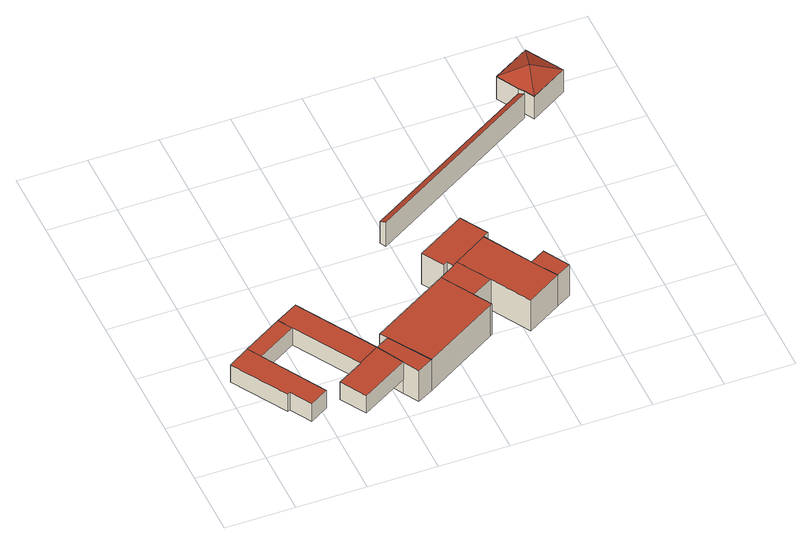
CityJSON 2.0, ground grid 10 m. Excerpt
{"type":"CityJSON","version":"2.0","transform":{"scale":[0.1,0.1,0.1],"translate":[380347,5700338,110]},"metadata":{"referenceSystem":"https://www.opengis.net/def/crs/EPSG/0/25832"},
"CityObjects":{
"building1":{"type":"Building","attributes":{"Gemeindeschluessel":"05911000","Geometrietyp2DReferenz":"3000","function":"31001_3066"},"children":["building1-1","building1-2","building1-3","building1-4"]},
"building1-1":{"type":"BuildingPart","attributes":{"roofType":"1000","measuredHeight":3.09,"storeysAboveGround":1},"parents":["building1"],"geometry":[{"type":"Solid","lod":"2","boundaries":[[[[0,1,2,3]],[[4,5,1,0]],[[6,7,5,4]],[[8,9,7,6]],[[3,2,10,11]],[[8,6,4,0,3,11]],[[1,5,7,9,10,2]],[[10,9,8,11]]]],"semantics":{"surfaces":[{"type":"WallSurface"},{"type":"RoofSurface"},{"type":"GroundSurface"},{"type":"ClosureSurface"}],"values":[[0,0,0,0,0,1,2,3]]}}]},
"building1-2":{"type":"BuildingPart","attributes":{"roofType":"1000","measuredHeight":3.1,"storeysAboveGround":1},"parents":["building1"],"geometry":[{"type":"Solid","lod":"2","boundaries":[[[[12,13,14,15]],[[16,17,13,12]],[[18,19,17,16]],[[20,21,19,18]],[[22,23,21,20]],[[24,25,23,22]],[[20,18,16,12,15,24,22]],[[14,13,17,19,21,23,25]],[[14,25,24,15]]]],"semantics":{"surfaces":[{"type":"WallSurface"},{"type":"RoofSurface"},{"type":"GroundSurface"},{"type":"ClosureSurface"}],"values":[[0,0,0,0,0,0,1,2,3]]}}]},
"building1-3":{"type":"BuildingPart","attributes":{"roofType":"1000","measuredHeight":3.07,"storeysAboveGround":1},"parents":["building1"],"geometry":[{"type":"Solid","lod":"2","boundaries":[[[[26,27,28,29]],[[11,10,27,26]],[[30,31,9,8]],[[8,11,26,29,30]],[[27,10,9,31,28]],[[8,9,10,11]],[[31,30,29,28]]]],"semantics":{"surfaces":[{"type":"WallSurface"},{"type":"RoofSurface"},{"type":"GroundSurface"},{"type":"ClosureSurface"}],"values":[[0,0,0,1,2,3,3]]}}]},
"building1-4":{"type":"BuildingPart","attributes":{"roofType":"1000","measuredHeight":3.09,"storeysAboveGround":1},"parents":["building1"],"geometry":[{"type":"Solid","lod":"2","boundaries":[[[[29,28,25,24]],[[15,14,31,30]],[[30,29,24,15]],[[28,31,14,25]],[[31,28,29,30]],[[14,15,24,25]]]],"semantics":{"surfaces":[{"type":"WallSurface"},{"type":"RoofSurface"},{"type":"GroundSurface"},{"type":"ClosureSurface"}],"values":[[0,0,1,2,3,3]]}}]},
"building2":{"type":"Building","attributes":{"Gemeindeschluessel":"05911000","Geometrietyp2DReferenz":"3000","function":"31001_3066"},"children":["building2-1","building2-2","building2-3","building2-4","building2-5","building2-6"]},
"building2-1":{"type":"BuildingPart","attributes":{"roofType":"1000","measuredHeight":5.47,"storeysAboveGround":1},"parents":["building2"],"geometry":[{"type":"Solid","lod":"2","boundaries":[[[[32,33,34,35]],[[36,37,33,32]],[[38,39,37,36]],[[40,41,42,43]],[[44,45,41,40]],[[40,43,38,36,32,35,44]],[[33,37,39,42,41,45,34]],[[39,38,43,42]],[[45,44,35,34]]]],"semantics":{"surfaces":[{"type":"WallSurface"},{"type":"RoofSurface"},{"type":"GroundSurface"},{"type":"ClosureSurface"}],"values":[[0,0,0,0,0,1,2,3,3]]}}]},
"building2-2":{"type":"BuildingPart","attributes":{"roofType":"1000","measuredHeight":5.48,"storeysAboveGround":1},"parents":["building2"],"geometry":[{"type":"Solid","lod":"2","boundaries":[[[[46,47,39,38]],[[48,49,47,46]],[[50,51,49,48]],[[43,42,51,50]],[[48,46,38,43,50]],[[39,47,49,51,42]],[[39,42,43,38]]]],"semantics":{"surfaces":[{"type":"WallSurface"},{"type":"RoofSurface"},{"type":"GroundSurface"},{"type":"ClosureSurface"}],"values":[[0,0,0,0,1,2,3]]}}]},
"building2-3":{"type":"BuildingPart","attributes":{"roofType":"1000","measuredHeight":5.5,"storeysAboveGround":1},"parents":["building2"],"geometry":[{"type":"Solid","lod":"2","boundaries":[[[[52,53,54,55]],[[56,57,53,52]],[[58,59,57,56]],[[56,52,55,58]],[[53,57,59,54]],[[54,59,58,55]]]],"semantics":{"surfaces":[{"type":"WallSurface"},{"type":"RoofSurface"},{"type":"GroundSurface"},{"type":"ClosureSurface"}],"values":[[0,0,0,1,2,3]]}}]},
"building2-4":{"type":"BuildingPart","attributes":{"roofType":"1000","measuredHeight":5.49,"storeysAboveGround":1},"parents":["building2"],"geometry":[{"type":"Solid","lod":"2","boundaries":[[[[55,54,60,61]],[[62,63,59,58]],[[64,65,63,62]],[[62,58,55,61,66,64]],[[60,54,59,63,65,67]],[[60,67,66,61]],[[54,55,58,59]],[[67,65,64,66]]]],"semantics":{"surfaces":[{"type":"WallSurface"},{"type":"RoofSurface"},{"type":"GroundSurface"},{"type":"ClosureSurface"}],"values":[[0,0,0,1,2,3,3,3]]}}]},
"building2-5":{"type":"BuildingPart","attributes":{"roofType":"1000","measuredHeight":5.48,"storeysAboveGround":1},"parents":["building2"],"geometry":[{"type":"Solid","lod":"2","boundaries":[[[[61,60,68,69]],[[70,71,72,73]],[[74,75,71,70]],[[76,77,75,74]],[[78,79,77,76]],[[69,68,79,78]],[[76,74,70,73,66,61,69,78]],[[60,67,72,71,75,77,79,68]],[[60,61,66,67]],[[73,72,67,66]]]],"semantics":{"surfaces":[{"type":"WallSurface"},{"type":"RoofSurface"},{"type":"GroundSurface"},{"type":"ClosureSurface"}],"values":[[0,0,0,0,0,0,1,2,3,3]]}}]},
"building2-6":{"type":"BuildingPart","attributes":{"roofType":"1000","measuredHeight":5.48,"storeysAboveGround":1},"parents":["building2"],"geometry":[{"type":"Solid","lod":"2","boundaries":[[[[35,34,65,64]],[[80,81,45,44]],[[73,72,81,80]],[[80,44,35,64,66,73]],[[65,34,45,81,72,67]],[[67,66,64,65]],[[45,34,35,44]],[[66,67,72,73]]]],"semantics":{"surfaces":[{"type":"WallSurface"},{"type":"RoofSurface"},{"type":"GroundSurface"},{"type":"ClosureSurface"}],"values":[[0,0,0,1,2,3,3,3]]}}]},
"building3":{"type":"Building","attributes":{"Gemeindeschluessel":"05911000","Geometrietyp2DReferenz":"3000","function":"51009_1610","roofType":"2100","measuredHeight":4.31},"geometry":[{"type":"Solid","lod":"2","boundaries":[[[[82,83,84,85]],[[86,87,83,82]],[[88,89,87,86]],[[85,84,89,88]],[[86,82,85,88]],[[83,87,89,84]]]],"semantics":{"surfaces":[{"type":"WallSurface"},{"type":"RoofSurface"},{"type":"GroundSurface"}],"values":[[0,0,0,0,1,2]]}}]},
"building4":{"type":"Building","attributes":{"Gemeindeschluessel":"05911000","Geometrietyp2DReferenz":"3000","function":"31001_2523","roofType":"5000","measuredHeight":5.6,"storeysAboveGround":1},"geometry":[{"type":"Solid","lod":"2","boundaries":[[[[90,91,92,93]],[[94,95,91,90]],[[96,97,95,94]],[[98,99,97,96]],[[100,101,99,98]],[[93,92,101,100]],[[93,102,103]],[[90,103,102,104]],[[102,105,106,107,104]],[[105,102,93]],[[104,107,96,94]],[[107,106,98,96]],[[106,105,100,98]],[[105,93,100]],[[104,94,90]],[[103,90,93]],[[91,95,97,99,101,92]]]],"semantics":{"surfaces":[{"type":"WallSurface"},{"type":"RoofSurface"},{"type":"GroundSurface"}],"values":[[0,0,0,0,0,0,1,1,1,1,0,0,0,0,0,0,2]]}}]}
},
"vertices":[
[142,3,57],[142,3,26],[210,43,26],[210,43,57],[120,40,57],[120,40,26],[158,62,57],[158,62,26],[158,63,57],[158,63,26],[189,82,26],[189,82,57],
[98,32,57],[98,32,26],[45,123,26],[45,123,57],[71,16,57],[71,16,26],[53,47,57],[53,47,26],[49,45,57],[49,45,26],[2,124,57],[2,124,26],[33,143,57],[33,143,26],
[122,195,57],[122,195,26],[90,177,26],[90,177,57],[102,157,57],[102,157,26],
[358,100,56],[358,100,1],[343,125,1],[343,125,56],[355,98,56],[355,98,1],[246,34,56],[246,34,1],[202,104,56],[202,104,1],[209,94,1],[209,94,56],[316,171,56],[316,171,1],
[223,21,56],[223,21,1],[210,43,56],[210,43,1],[189,82,56],[189,82,1],
[457,166,56],[457,166,1],[435,153,1],[435,153,56],[478,129,56],[478,129,1],[457,117,56],[457,117,1],
[396,220,1],[396,220,56],[407,87,56],[407,87,1],[374,143,56],[374,143,1],[346,190,56],[346,190,1],
[404,225,1],[404,225,56],[334,195,56],[334,195,1],[339,186,1],[339,186,56],[328,191,56],[328,191,1],[310,222,56],[310,222,1],[381,264,56],[381,264,1],
[339,185,56],[339,185,1],
[279,288,66],[279,288,27],[284,279,27],[284,279,70],[536,440,66],[536,440,27],[541,432,70],[541,432,27],
[603,450,74],[603,450,35],[572,503,35],[572,503,74],[549,418,74],[549,418,35],[541,432,74],[541,432,35],[536,440,74],[536,440,35],[518,471,74],[518,471,35],[560,460,91],[602,450,75],[549,418,75],[518,471,75],[536,440,75],[541,432,75]
]}
